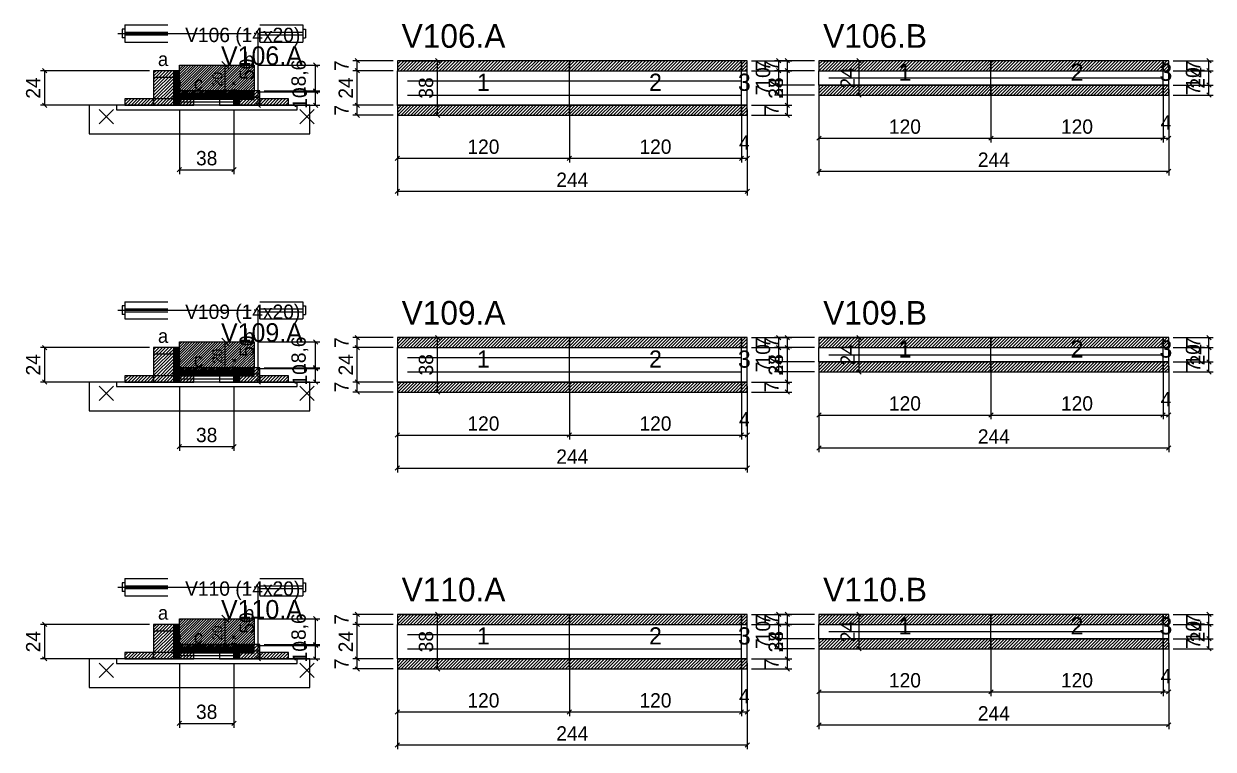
# Model space of a CAD drawing. Extents: x -9000 to 3070, y -3175 to 1250.
# Drawn here: x -69 to 761, y -3175 to -2669 of the extents above; entities that cross this region are included whole.
import ezdxf
from ezdxf.enums import TextEntityAlignment as Align

# ---------------------------------------------------------------- set-up
doc = ezdxf.new("R2010")
doc.units = 0
for name, color, linetype in [('5', 5, 'Continuous'), ('BARRA_ANCORAGEM', 126, 'Continuous'), ('barrote', 126, 'Continuous'), ('CONCRETO', 251, 'Continuous'), ('COTA', 241, 'Continuous'), ('Cota Seção (2x)', 241, 'Continuous'), ('detalhes', 7, 'Continuous'), ('Hachura', 251, 'Continuous'), ('HACHURACONCRETO', 251, 'Continuous'), ('Madeira', 126, 'Continuous'), ('NOMENCLATURA', 7, 'Continuous'), ('Painéis', 200, 'Continuous'), ('presilha', 224, 'Continuous'), ('SARR_2.2x5', 40, 'Continuous'), ('SARR_2.2x7', 40, 'Continuous'), ('SARRAFO_2_2X7', 40, 'Continuous'), ('SCO-___-LAJ', 224, 'Continuous'), ('TENSOR', 224, 'Continuous'), ('Texto Seção', 7, 'Continuous')]:
    doc.layers.add(name, color=color, linetype=linetype)
doc.dimstyles.new('PAINEL', dxfattribs={"dimtxt": 10, "dimasz": 3, "dimexe": 3, "dimexo": 3, "dimgap": 3, "dimtad": 1, "dimblk": 'OBLIQUE', "dimblk1": 'OBLIQUE', "dimcen": 2.5, "dimclrd": 4, "dimclre": 4, "dimclrt": 240, "dimazin": 3, "dimtfac": 1, "dimtmove": 0, "dimatfit": 3})
doc.dimstyles.new('SECAO2X', dxfattribs={"dimtxt": 7, "dimasz": 5, "dimexe": 3, "dimexo": 3, "dimgap": 2, "dimtad": 3, "dimblk": 'OBLIQUE', "dimblk1": 'OBLIQUE', "dimcen": 2.5, "dimclrd": 4, "dimclre": 4, "dimclrt": 1, "dimazin": 3, "dimtfac": 1, "dimtmove": 0, "dimatfit": 3})

# ---------------------------------------------------------------- blocks, each defined once
blk = doc.blocks.new('PAR_ESQ')
for p, q in [((-1, -1), (1, 1)), ((-1, 1), (1, -1))]:
    blk.add_line(p, q)
blk = doc.blocks.new('PAR_FUNDO_ESQ')
for p, q in [((-1, -1), (1, 1)), ((-1, 1), (1, -1))]:
    blk.add_line(p, q)
blk = doc.blocks.new('PAR_FUNDO_DIR')
for p, q in [((-1, -1), (1, 1)), ((-1, 1), (1, -1))]:
    blk.add_line(p, q)
blk = doc.blocks.new('par_int_esq')
for p, q in [((-1, -1), (1, 1)), ((-1, 1), (1, -1))]:
    blk.add_line(p, q)
blk = doc.blocks.new('par_int_dir')
for p, q in [((-1, -1), (1, 1)), ((-1, 1), (1, -1))]:
    blk.add_line(p, q)
blk = doc.blocks.new('_OBLIQUE')
at = {"color": 0, "linetype": 'BYBLOCK'}
blk.add_line((-0.5, -0.5), (0.5, 0.5), dxfattribs=at)

msp = doc.modelspace()

# ---------------------------------------------------------------- hatches: boundary and pattern name
at = {"layer": 'COTA'}
h = msp.add_hatch(dxfattribs=at)
h.set_pattern_fill('ANSI31', scale=0.5)
h.paths.add_polyline_path([(192, -2702), (312, -2702), (312, -2695), (192, -2695)])
h = msp.add_hatch(dxfattribs=at)
h.set_pattern_fill('ANSI31', scale=0.5)
h.paths.add_polyline_path([(312, -2702), (432, -2702), (432, -2695), (312, -2695)])
h = msp.add_hatch(dxfattribs=at)
h.set_pattern_fill('ANSI31', scale=0.5)
h.paths.add_polyline_path([(432, -2702), (436, -2702), (436, -2695), (432, -2695)])
h = msp.add_hatch(dxfattribs=at)
h.set_pattern_fill('ANSI31', scale=0.5)
h.paths.add_polyline_path([(486, -2702), (606, -2702), (606, -2695), (486, -2695)])
h = msp.add_hatch(dxfattribs=at)
h.set_pattern_fill('ANSI31', scale=0.5)
h.paths.add_polyline_path([(606, -2702), (726, -2702), (726, -2695), (606, -2695)])
h = msp.add_hatch(dxfattribs=at)
h.set_pattern_fill('ANSI31', scale=0.5)
h.paths.add_polyline_path([(726, -2702), (730, -2702), (730, -2695), (726, -2695)])
h = msp.add_hatch(dxfattribs=at)
h.set_pattern_fill('ANSI31', scale=0.4)
h.paths.add_polyline_path([(40, -2718), (40, -2698), (92, -2698), (92, -2716.6), (78, -2716.6), (78, -2718)])
h = msp.add_hatch(dxfattribs=at)
h.set_pattern_fill('ANSI31', scale=0.5)
h.paths.add_polyline_path([(486, -2719), (606, -2719), (606, -2712), (486, -2712)])
h = msp.add_hatch(dxfattribs=at)
h.set_pattern_fill('ANSI31', scale=0.5)
h.paths.add_polyline_path([(606, -2719), (726, -2719), (726, -2712), (606, -2712)])
h = msp.add_hatch(dxfattribs=at)
h.set_pattern_fill('ANSI31', scale=0.5)
h.paths.add_polyline_path([(726, -2719), (730, -2719), (730, -2712), (726, -2712)])
h = msp.add_hatch(dxfattribs=at)
h.set_pattern_fill('ANSI31', scale=0.5)
h.paths.add_polyline_path([(192, -2733), (312, -2733), (312, -2726), (192, -2726)])
h = msp.add_hatch(dxfattribs=at)
h.set_pattern_fill('ANSI31', scale=0.5)
h.paths.add_polyline_path([(312, -2733), (432, -2733), (432, -2726), (312, -2726)])
h = msp.add_hatch(dxfattribs=at)
h.set_pattern_fill('ANSI31', scale=0.5)
h.paths.add_polyline_path([(432, -2733), (436, -2733), (436, -2726), (432, -2726)])
h = msp.add_hatch(dxfattribs=at)
h.set_pattern_fill('ANSI31', scale=0.4)
h.paths.add_polyline_path([(40, -2911), (40, -2891), (92, -2891), (92, -2909.6), (78, -2909.6), (78, -2911)])
h = msp.add_hatch(dxfattribs=at)
h.set_pattern_fill('ANSI31', scale=0.5)
h.paths.add_polyline_path([(192, -2895), (312, -2895), (312, -2888), (192, -2888)])
h = msp.add_hatch(dxfattribs=at)
h.set_pattern_fill('ANSI31', scale=0.5)
h.paths.add_polyline_path([(312, -2895), (432, -2895), (432, -2888), (312, -2888)])
h = msp.add_hatch(dxfattribs=at)
h.set_pattern_fill('ANSI31', scale=0.5)
h.paths.add_polyline_path([(432, -2895), (436, -2895), (436, -2888), (432, -2888)])
h = msp.add_hatch(dxfattribs=at)
h.set_pattern_fill('ANSI31', scale=0.5)
h.paths.add_polyline_path([(486, -2895), (606, -2895), (606, -2888), (486, -2888)])
h = msp.add_hatch(dxfattribs=at)
h.set_pattern_fill('ANSI31', scale=0.5)
h.paths.add_polyline_path([(606, -2895), (726, -2895), (726, -2888), (606, -2888)])
h = msp.add_hatch(dxfattribs=at)
h.set_pattern_fill('ANSI31', scale=0.5)
h.paths.add_polyline_path([(726, -2895), (730, -2895), (730, -2888), (726, -2888)])
h = msp.add_hatch(dxfattribs=at)
h.set_pattern_fill('ANSI31', scale=0.5)
h.paths.add_polyline_path([(486, -2912), (606, -2912), (606, -2905), (486, -2905)])
h = msp.add_hatch(dxfattribs=at)
h.set_pattern_fill('ANSI31', scale=0.5)
h.paths.add_polyline_path([(606, -2912), (726, -2912), (726, -2905), (606, -2905)])
h = msp.add_hatch(dxfattribs=at)
h.set_pattern_fill('ANSI31', scale=0.5)
h.paths.add_polyline_path([(726, -2912), (730, -2912), (730, -2905), (726, -2905)])
h = msp.add_hatch(dxfattribs=at)
h.set_pattern_fill('ANSI31', scale=0.5)
h.paths.add_polyline_path([(192, -2926), (312, -2926), (312, -2919), (192, -2919)])
h = msp.add_hatch(dxfattribs=at)
h.set_pattern_fill('ANSI31', scale=0.5)
h.paths.add_polyline_path([(312, -2926), (432, -2926), (432, -2919), (312, -2919)])
h = msp.add_hatch(dxfattribs=at)
h.set_pattern_fill('ANSI31', scale=0.5)
h.paths.add_polyline_path([(432, -2926), (436, -2926), (436, -2919), (432, -2919)])
h = msp.add_hatch(dxfattribs=at)
h.set_pattern_fill('ANSI31', scale=0.4)
h.paths.add_polyline_path([(40, -3104), (40, -3084), (92, -3084), (92, -3102.6), (78, -3102.6), (78, -3104)])
h = msp.add_hatch(dxfattribs=at)
h.set_pattern_fill('ANSI31', scale=0.5)
h.paths.add_polyline_path([(192, -3088), (312, -3088), (312, -3081), (192, -3081)])
h = msp.add_hatch(dxfattribs=at)
h.set_pattern_fill('ANSI31', scale=0.5)
h.paths.add_polyline_path([(312, -3088), (432, -3088), (432, -3081), (312, -3081)])
h = msp.add_hatch(dxfattribs=at)
h.set_pattern_fill('ANSI31', scale=0.5)
h.paths.add_polyline_path([(432, -3088), (436, -3088), (436, -3081), (432, -3081)])
h = msp.add_hatch(dxfattribs=at)
h.set_pattern_fill('ANSI31', scale=0.5)
h.paths.add_polyline_path([(486, -3088), (606, -3088), (606, -3081), (486, -3081)])
h = msp.add_hatch(dxfattribs=at)
h.set_pattern_fill('ANSI31', scale=0.5)
h.paths.add_polyline_path([(606, -3088), (726, -3088), (726, -3081), (606, -3081)])
h = msp.add_hatch(dxfattribs=at)
h.set_pattern_fill('ANSI31', scale=0.5)
h.paths.add_polyline_path([(726, -3088), (730, -3088), (730, -3081), (726, -3081)])
h = msp.add_hatch(dxfattribs=at)
h.set_pattern_fill('ANSI31', scale=0.5)
h.paths.add_polyline_path([(486, -3105), (606, -3105), (606, -3098), (486, -3098)])
h = msp.add_hatch(dxfattribs=at)
h.set_pattern_fill('ANSI31', scale=0.5)
h.paths.add_polyline_path([(606, -3105), (726, -3105), (726, -3098), (606, -3098)])
h = msp.add_hatch(dxfattribs=at)
h.set_pattern_fill('ANSI31', scale=0.5)
h.paths.add_polyline_path([(726, -3105), (730, -3105), (730, -3098), (726, -3098)])
h = msp.add_hatch(dxfattribs=at)
h.set_pattern_fill('ANSI31', scale=0.5)
h.paths.add_polyline_path([(192, -3119), (312, -3119), (312, -3112), (192, -3112)])
h = msp.add_hatch(dxfattribs=at)
h.set_pattern_fill('ANSI31', scale=0.5)
h.paths.add_polyline_path([(312, -3119), (432, -3119), (432, -3112), (312, -3112)])
h = msp.add_hatch(dxfattribs=at)
h.set_pattern_fill('ANSI31', scale=0.5)
h.paths.add_polyline_path([(432, -3119), (436, -3119), (436, -3112), (432, -3112)])
at = {"layer": 'Hachura'}
h = msp.add_hatch(dxfattribs=at)
h.set_pattern_fill('ANSI31', scale=0.5)
h.paths.add_polyline_path([(22, -2726), (36, -2726), (36, -2702), (22, -2702)])
h = msp.add_hatch(dxfattribs=at)
h.set_pattern_fill('ANSI31', scale=0.5)
h.paths.add_polyline_path([(22, -2706.4), (36, -2706.4), (36, -2702), (22, -2702)])
h = msp.add_hatch(dxfattribs=at)
h.set_pattern_fill('SOLID')
h.paths.add_polyline_path([(36, -2726), (40, -2726), (40, -2702), (36, -2702)])
h = msp.add_hatch(dxfattribs=at)
h.set_pattern_fill('SOLID')
h.paths.add_polyline_path([(40, -2721.6), (78, -2721.6), (78, -2718), (40, -2718)])
h = msp.add_hatch(dxfattribs=at)
h.set_pattern_fill('SOLID')
h.paths.add_polyline_path([(78, -2726), (82, -2726), (82, -2716), (78, -2716)])
h = msp.add_hatch(dxfattribs=at)
h.set_pattern_fill('SOLID')
h.paths.add_polyline_path([(78, -2716), (92, -2716), (92, -2722), (78, -2722)])
h = msp.add_hatch(dxfattribs=at)
h.set_pattern_fill('ANSI31', scale=0.5)
h.paths.add_polyline_path([(82, -2726), (96, -2726), (96, -2716), (82, -2716)])
h = msp.add_hatch(dxfattribs=at)
h.set_pattern_fill('ANSI31', scale=0.5)
h.paths.add_polyline_path([(82, -2720.4), (96, -2720.4), (96, -2716), (82, -2716)])
h = msp.add_hatch(dxfattribs=at)
h.set_pattern_fill('ANSI31', scale=0.5)
h.paths.add_polyline_path([(2, -2726), (22, -2726), (22, -2721.6), (2, -2721.6)])
h = msp.add_hatch(dxfattribs=at)
h.set_pattern_fill('ANSI31', scale=0.5)
h.paths.add_polyline_path([(40, -2726), (50, -2726), (50, -2721.6), (40, -2721.6)])
h = msp.add_hatch(dxfattribs=at)
h.set_pattern_fill('ANSI31', scale=0.5)
h.paths.add_polyline_path([(96, -2726), (116, -2726), (116, -2721.6), (96, -2721.6)])
h = msp.add_hatch(dxfattribs=at)
h.set_pattern_fill('ANSI31', scale=0.5)
h.paths.add_polyline_path([(22, -2919), (36, -2919), (36, -2895), (22, -2895)])
h = msp.add_hatch(dxfattribs=at)
h.set_pattern_fill('ANSI31', scale=0.5)
h.paths.add_polyline_path([(22, -2899.4), (36, -2899.4), (36, -2895), (22, -2895)])
h = msp.add_hatch(dxfattribs=at)
h.set_pattern_fill('SOLID')
h.paths.add_polyline_path([(36, -2919), (40, -2919), (40, -2895), (36, -2895)])
h = msp.add_hatch(dxfattribs=at)
h.set_pattern_fill('SOLID')
h.paths.add_polyline_path([(40, -2914.6), (78, -2914.6), (78, -2911), (40, -2911)])
h = msp.add_hatch(dxfattribs=at)
h.set_pattern_fill('SOLID')
h.paths.add_polyline_path([(78, -2919), (82, -2919), (82, -2909), (78, -2909)])
h = msp.add_hatch(dxfattribs=at)
h.set_pattern_fill('SOLID')
h.paths.add_polyline_path([(78, -2909), (92, -2909), (92, -2915), (78, -2915)])
h = msp.add_hatch(dxfattribs=at)
h.set_pattern_fill('ANSI31', scale=0.5)
h.paths.add_polyline_path([(82, -2919), (96, -2919), (96, -2909), (82, -2909)])
h = msp.add_hatch(dxfattribs=at)
h.set_pattern_fill('ANSI31', scale=0.5)
h.paths.add_polyline_path([(82, -2913.4), (96, -2913.4), (96, -2909), (82, -2909)])
h = msp.add_hatch(dxfattribs=at)
h.set_pattern_fill('ANSI31', scale=0.5)
h.paths.add_polyline_path([(2, -2919), (22, -2919), (22, -2914.6), (2, -2914.6)])
h = msp.add_hatch(dxfattribs=at)
h.set_pattern_fill('ANSI31', scale=0.5)
h.paths.add_polyline_path([(40, -2919), (50, -2919), (50, -2914.6), (40, -2914.6)])
h = msp.add_hatch(dxfattribs=at)
h.set_pattern_fill('ANSI31', scale=0.5)
h.paths.add_polyline_path([(96, -2919), (116, -2919), (116, -2914.6), (96, -2914.6)])
h = msp.add_hatch(dxfattribs=at)
h.set_pattern_fill('ANSI31', scale=0.5)
h.paths.add_polyline_path([(22, -3112), (36, -3112), (36, -3088), (22, -3088)])
h = msp.add_hatch(dxfattribs=at)
h.set_pattern_fill('ANSI31', scale=0.5)
h.paths.add_polyline_path([(22, -3092.4), (36, -3092.4), (36, -3088), (22, -3088)])
h = msp.add_hatch(dxfattribs=at)
h.set_pattern_fill('SOLID')
h.paths.add_polyline_path([(36, -3112), (40, -3112), (40, -3088), (36, -3088)])
h = msp.add_hatch(dxfattribs=at)
h.set_pattern_fill('SOLID')
h.paths.add_polyline_path([(78, -3112), (82, -3112), (82, -3102), (78, -3102)])
h = msp.add_hatch(dxfattribs=at)
h.set_pattern_fill('SOLID')
h.paths.add_polyline_path([(78, -3102), (92, -3102), (92, -3108), (78, -3108)])
h = msp.add_hatch(dxfattribs=at)
h.set_pattern_fill('ANSI31', scale=0.5)
h.paths.add_polyline_path([(82, -3112), (96, -3112), (96, -3102), (82, -3102)])
h = msp.add_hatch(dxfattribs=at)
h.set_pattern_fill('ANSI31', scale=0.5)
h.paths.add_polyline_path([(82, -3106.4), (96, -3106.4), (96, -3102), (82, -3102)])
h = msp.add_hatch(dxfattribs=at)
h.set_pattern_fill('ANSI31', scale=0.5)
h.paths.add_polyline_path([(2, -3112), (22, -3112), (22, -3107.6), (2, -3107.6)])
h = msp.add_hatch(dxfattribs=at)
h.set_pattern_fill('SOLID')
h.paths.add_polyline_path([(40, -3107.6), (78, -3107.6), (78, -3104), (40, -3104)])
h = msp.add_hatch(dxfattribs=at)
h.set_pattern_fill('ANSI31', scale=0.5)
h.paths.add_polyline_path([(40, -3112), (50, -3112), (50, -3107.6), (40, -3107.6)])
h = msp.add_hatch(dxfattribs=at)
h.set_pattern_fill('ANSI31', scale=0.5)
h.paths.add_polyline_path([(96, -3112), (116, -3112), (116, -3107.6), (96, -3107.6)])
at = {"layer": 'HACHURACONCRETO'}
h = msp.add_hatch(dxfattribs=at)
h.set_pattern_fill('ANSI31', scale=0.3)
h.paths.add_polyline_path([(40, -2721.6), (78, -2721.6), (78, -2716), (40, -2716)])
h = msp.add_hatch(dxfattribs=at)
h.set_pattern_fill('ANSI31', scale=0.3)
h.paths.add_polyline_path([(40, -2914.6), (78, -2914.6), (78, -2909), (40, -2909)])
h = msp.add_hatch(dxfattribs=at)
h.set_pattern_fill('ANSI31', scale=0.3)
h.paths.add_polyline_path([(40, -3107.6), (78, -3107.6), (78, -3102), (40, -3102)])

# ---------------------------------------------------------------- linework, layer by layer
for p, q in [((2, -2670), (32, -2670)), ((2, -2670), (2, -2682)), ((96, -2670), (126, -2670)), ((126, -2670), (126, -2682)), ((0, -2673), (0, -2679)), ((2, -2673), (0, -2673)), ((2, -2679), (0, -2679)), ((2, -2675), (32, -2675)), ((2, -2677), (32, -2677)), ((96, -2675), (126, -2675)), ((96, -2677), (126, -2677)), ((126, -2673), (128, -2673)), ((126, -2679), (128, -2679)), ((128, -2673), (128, -2679)), ((2, -2682), (32, -2682)), ((96, -2682), (126, -2682)), ((0, -2866), (0, -2872)), ((2, -2866), (0, -2866)), ((2, -2863), (32, -2863)), ((2, -2863), (2, -2875)), ((2, -2868), (32, -2868)), ((2, -2870), (32, -2870)), ((96, -2863), (126, -2863)), ((96, -2868), (126, -2868)), ((96, -2870), (126, -2870)), ((126, -2863), (126, -2875)), ((126, -2866), (128, -2866)), ((128, -2866), (128, -2872)), ((2, -2872), (0, -2872)), ((2, -2875), (32, -2875)), ((96, -2875), (126, -2875)), ((126, -2872), (128, -2872)), ((0, -3059), (0, -3065)), ((2, -3059), (0, -3059)), ((2, -3056), (32, -3056)), ((2, -3056), (2, -3068)), ((2, -3061), (32, -3061)), ((96, -3056), (126, -3056)), ((96, -3061), (126, -3061)), ((126, -3056), (126, -3068)), ((126, -3059), (128, -3059)), ((128, -3059), (128, -3065)), ((2, -3065), (0, -3065)), ((2, -3063), (32, -3063)), ((2, -3068), (32, -3068)), ((96, -3063), (126, -3063)), ((96, -3068), (126, -3068)), ((126, -3065), (128, -3065))]:
    msp.add_line(p, q)
at = {"layer": 'BARRA_ANCORAGEM'}
for p, q in [((40, -2718.3), (78, -2718.3)), ((40, -2720.3), (40, -2718.3)), ((40, -2720.3), (78, -2720.3)), ((78, -2720.3), (78, -2718.3)), ((40, -2721.7), (78, -2721.7)), ((40, -2723.7), (40, -2721.7)), ((40, -2723.7), (78, -2723.7)), ((78, -2723.7), (78, -2721.7)), ((40, -2911.3), (78, -2911.3)), ((40, -2913.3), (40, -2911.3)), ((78, -2913.3), (78, -2911.3)), ((40, -2913.3), (78, -2913.3)), ((40, -2914.7), (78, -2914.7)), ((40, -2916.7), (40, -2914.7)), ((40, -2916.7), (78, -2916.7)), ((78, -2916.7), (78, -2914.7)), ((40, -3104.3), (78, -3104.3)), ((40, -3106.3), (40, -3104.3)), ((40, -3106.3), (78, -3106.3)), ((40, -3107.7), (78, -3107.7)), ((40, -3109.7), (40, -3107.7)), ((40, -3109.7), (78, -3109.7)), ((78, -3106.3), (78, -3104.3)), ((78, -3109.7), (78, -3107.7))]:
    msp.add_line(p, q, dxfattribs=at)
at = {"layer": 'barrote'}
for points in [[(-23, -2746), (131, -2746), (131, -2726), (-23, -2726)], [(-23, -2939), (131, -2939), (131, -2919), (-23, -2919)], [(-23, -3132), (131, -3132), (131, -3112), (-23, -3112)]]:
    msp.add_lwpolyline(points, close=True, dxfattribs=at)
at = {"layer": 'CONCRETO'}
for points in [[(40, -2718), (40, -2698), (92, -2698), (92, -2716.6), (78, -2716.6), (78, -2718)], [(40, -2911), (40, -2891), (92, -2891), (92, -2909.6), (78, -2909.6), (78, -2911)], [(40, -3104), (40, -3084), (92, -3084), (92, -3102.6), (78, -3102.6), (78, -3104)]]:
    msp.add_lwpolyline(points, close=True, dxfattribs=at)
at = {"layer": 'HACHURACONCRETO'}
for points in [[(40, -2721.6), (78, -2721.6), (78, -2716), (40, -2716)], [(40, -2914.6), (78, -2914.6), (78, -2909), (40, -2909)], [(40, -3107.6), (78, -3107.6), (78, -3102), (40, -3102)]]:
    msp.add_lwpolyline(points, close=True, dxfattribs=at)
at = {"layer": 'Madeira'}
for points in [[(22, -2726), (36, -2726), (36, -2702), (22, -2702)], [(22, -2706.4), (36, -2706.4), (36, -2702), (22, -2702)], [(82, -2726), (96, -2726), (96, -2716), (82, -2716)], [(82, -2720.4), (96, -2720.4), (96, -2716), (82, -2716)], [(2, -2726), (22, -2726), (22, -2721.6), (2, -2721.6)], [(22, -2726), (36, -2726), (36, -2721.6), (22, -2721.6)], [(40, -2726), (50, -2726), (50, -2721.6), (40, -2721.6)], [(68, -2726), (78, -2726), (78, -2721.6), (68, -2721.6)], [(96, -2726), (116, -2726), (116, -2721.6), (96, -2721.6)], [(22, -2919), (36, -2919), (36, -2895), (22, -2895)], [(22, -2899.4), (36, -2899.4), (36, -2895), (22, -2895)], [(82, -2919), (96, -2919), (96, -2909), (82, -2909)], [(82, -2913.4), (96, -2913.4), (96, -2909), (82, -2909)], [(2, -2919), (22, -2919), (22, -2914.6), (2, -2914.6)], [(22, -2919), (36, -2919), (36, -2914.6), (22, -2914.6)], [(40, -2919), (50, -2919), (50, -2914.6), (40, -2914.6)], [(68, -2919), (78, -2919), (78, -2914.6), (68, -2914.6)], [(96, -2919), (116, -2919), (116, -2914.6), (96, -2914.6)], [(22, -3112), (36, -3112), (36, -3088), (22, -3088)], [(22, -3092.4), (36, -3092.4), (36, -3088), (22, -3088)], [(82, -3112), (96, -3112), (96, -3102), (82, -3102)], [(82, -3106.4), (96, -3106.4), (96, -3102), (82, -3102)], [(2, -3112), (22, -3112), (22, -3107.6), (2, -3107.6)], [(22, -3112), (36, -3112), (36, -3107.6), (22, -3107.6)], [(40, -3112), (50, -3112), (50, -3107.6), (40, -3107.6)], [(68, -3112), (78, -3112), (78, -3107.6), (68, -3107.6)], [(96, -3112), (116, -3112), (116, -3107.6), (96, -3107.6)]]:
    msp.add_lwpolyline(points, close=True, dxfattribs=at)
at = {"layer": 'Painéis'}
for p, q in [((192, -2702), (312, -2702)), ((192, -2726), (192, -2702)), ((312, -2726), (312, -2702)), ((312, -2726), (312, -2702)), ((312, -2702), (432, -2702)), ((312, -2726), (312, -2702)), ((432, -2726), (432, -2702)), ((432, -2726), (432, -2702)), ((432, -2702), (436, -2702)), ((432, -2726), (432, -2702)), ((436, -2726), (436, -2702)), ((486, -2702), (606, -2702)), ((486, -2712), (486, -2702)), ((606, -2712), (606, -2702)), ((606, -2712), (606, -2702)), ((606, -2702), (726, -2702)), ((606, -2712), (606, -2702)), ((726, -2712), (726, -2702)), ((726, -2712), (726, -2702)), ((726, -2702), (730, -2702)), ((726, -2712), (726, -2702)), ((730, -2712), (730, -2702)), ((486, -2712), (606, -2712)), ((606, -2712), (726, -2712)), ((726, -2712), (730, -2712)), ((192, -2726), (312, -2726)), ((312, -2726), (432, -2726)), ((432, -2726), (436, -2726)), ((192, -2895), (312, -2895)), ((192, -2919), (192, -2895)), ((312, -2919), (312, -2895)), ((312, -2919), (312, -2895)), ((312, -2895), (432, -2895)), ((312, -2919), (312, -2895)), ((432, -2919), (432, -2895)), ((432, -2919), (432, -2895)), ((432, -2895), (436, -2895)), ((432, -2919), (432, -2895)), ((436, -2919), (436, -2895)), ((486, -2895), (606, -2895)), ((486, -2905), (486, -2895)), ((606, -2905), (606, -2895)), ((606, -2905), (606, -2895)), ((606, -2895), (726, -2895)), ((606, -2905), (606, -2895)), ((726, -2905), (726, -2895)), ((726, -2905), (726, -2895)), ((726, -2895), (730, -2895)), ((726, -2905), (726, -2895)), ((730, -2905), (730, -2895)), ((486, -2905), (606, -2905)), ((606, -2905), (726, -2905)), ((726, -2905), (730, -2905)), ((192, -2919), (312, -2919)), ((312, -2919), (432, -2919)), ((432, -2919), (436, -2919)), ((192, -3088), (312, -3088)), ((192, -3112), (192, -3088)), ((312, -3112), (312, -3088)), ((312, -3112), (312, -3088)), ((312, -3088), (432, -3088)), ((312, -3112), (312, -3088)), ((432, -3112), (432, -3088)), ((432, -3112), (432, -3088)), ((432, -3088), (436, -3088)), ((432, -3112), (432, -3088)), ((436, -3112), (436, -3088)), ((486, -3088), (606, -3088)), ((486, -3098), (486, -3088)), ((606, -3098), (606, -3088)), ((606, -3098), (606, -3088)), ((606, -3088), (726, -3088)), ((606, -3098), (606, -3088)), ((726, -3098), (726, -3088)), ((726, -3098), (726, -3088)), ((726, -3088), (730, -3088)), ((726, -3098), (726, -3088)), ((730, -3098), (730, -3088)), ((486, -3098), (606, -3098)), ((606, -3098), (726, -3098)), ((726, -3098), (730, -3098)), ((192, -3112), (312, -3112)), ((312, -3112), (432, -3112)), ((432, -3112), (436, -3112))]:
    msp.add_line(p, q, dxfattribs=at)
for points in [[(36, -2726), (40, -2726), (40, -2702), (36, -2702)], [(40, -2721.6), (78, -2721.6), (78, -2718), (40, -2718)], [(78, -2726), (82, -2726), (82, -2716), (78, -2716)], [(78, -2716), (92, -2716), (92, -2716.6), (78, -2716.6)], [(36, -2919), (40, -2919), (40, -2895), (36, -2895)], [(40, -2914.6), (78, -2914.6), (78, -2911), (40, -2911)], [(78, -2919), (82, -2919), (82, -2909), (78, -2909)], [(78, -2909), (92, -2909), (92, -2909.6), (78, -2909.6)], [(36, -3112), (40, -3112), (40, -3088), (36, -3088)], [(78, -3112), (82, -3112), (82, -3102), (78, -3102)], [(78, -3102), (92, -3102), (92, -3102.6), (78, -3102.6)], [(40, -3107.6), (78, -3107.6), (78, -3104), (40, -3104)]]:
    msp.add_lwpolyline(points, close=True, dxfattribs=at)
at = {"layer": 'presilha'}
for p, q in [((-16, -2739), (-6, -2729)), ((-16, -2729), (-6, -2739)), ((124, -2739), (134, -2729)), ((124, -2729), (134, -2739)), ((-16, -2932), (-6, -2922)), ((-16, -2922), (-6, -2932)), ((124, -2932), (134, -2922)), ((124, -2922), (134, -2932)), ((-16, -3125), (-6, -3115)), ((-16, -3115), (-6, -3125)), ((124, -3125), (134, -3115)), ((124, -3115), (134, -3125))]:
    msp.add_line(p, q, dxfattribs=at)
at = {"layer": 'SARR_2.2x5'}
for points in [[(493, -2707), (606, -2707)], [(493, -2707), (606, -2707)], [(606, -2707), (726, -2707)], [(606, -2707), (726, -2707)], [(493, -2900), (606, -2900)], [(493, -2900), (606, -2900)], [(606, -2900), (726, -2900)], [(606, -2900), (726, -2900)], [(493, -3093), (606, -3093)], [(493, -3093), (606, -3093)], [(606, -3093), (726, -3093)], [(606, -3093), (726, -3093)]]:
    msp.add_lwpolyline(points, dxfattribs=at)
at = {"layer": 'SARR_2.2x7'}
for points in [[(199, -2709), (312, -2709)], [(199, -2709), (312, -2709)], [(312, -2709), (432, -2709)], [(312, -2709), (432, -2709)], [(199, -2719), (312, -2719)], [(199, -2719), (312, -2719)], [(312, -2719), (432, -2719)], [(312, -2719), (432, -2719)], [(199, -2902), (312, -2902)], [(199, -2902), (312, -2902)], [(312, -2902), (432, -2902)], [(312, -2902), (432, -2902)], [(199, -2912), (312, -2912)], [(199, -2912), (312, -2912)], [(312, -2912), (432, -2912)], [(312, -2912), (432, -2912)], [(199, -3095), (312, -3095)], [(199, -3095), (312, -3095)], [(312, -3095), (432, -3095)], [(312, -3095), (432, -3095)], [(199, -3105), (312, -3105)], [(199, -3105), (312, -3105)], [(312, -3105), (432, -3105)], [(312, -3105), (432, -3105)]]:
    msp.add_lwpolyline(points, dxfattribs=at)
at = {"layer": 'SARRAFO_2_2X7'}
for p, q in [((36, -2711.2), (36, -2706.8)), ((36, -2706.8), (40, -2706.8)), ((36, -2711.2), (40, -2711.2)), ((40, -2711.2), (40, -2706.8)), ((36, -2721.2), (36, -2716.8)), ((36, -2716.8), (40, -2716.8)), ((40, -2721.2), (40, -2716.8)), ((78, -2723.2), (78, -2718.8)), ((78, -2718.8), (82, -2718.8)), ((82, -2723.2), (82, -2718.8)), ((36, -2721.2), (40, -2721.2)), ((78, -2723.2), (82, -2723.2)), ((36, -2904.2), (36, -2899.8)), ((36, -2899.8), (40, -2899.8)), ((40, -2904.2), (40, -2899.8)), ((36, -2904.2), (40, -2904.2)), ((36, -2914.2), (36, -2909.8)), ((36, -2909.8), (40, -2909.8)), ((40, -2914.2), (40, -2909.8)), ((36, -2914.2), (40, -2914.2)), ((78, -2916.2), (78, -2911.8)), ((78, -2911.8), (82, -2911.8)), ((78, -2916.2), (82, -2916.2)), ((82, -2916.2), (82, -2911.8)), ((36, -3097.2), (36, -3092.8)), ((36, -3092.8), (40, -3092.8)), ((40, -3097.2), (40, -3092.8)), ((36, -3097.2), (40, -3097.2)), ((36, -3107.2), (36, -3102.8)), ((36, -3102.8), (40, -3102.8)), ((36, -3107.2), (40, -3107.2)), ((40, -3107.2), (40, -3102.8)), ((78, -3109.2), (78, -3104.8)), ((78, -3104.8), (82, -3104.8)), ((78, -3109.2), (82, -3109.2)), ((82, -3109.2), (82, -3104.8))]:
    msp.add_line(p, q, dxfattribs=at)
at = {"layer": 'SCO-___-LAJ'}
for points in [[(192, -2702), (312, -2702), (312, -2695), (192, -2695)], [(312, -2702), (432, -2702), (432, -2695), (312, -2695)], [(432, -2702), (436, -2702), (436, -2695), (432, -2695)], [(486, -2702), (606, -2702), (606, -2695), (486, -2695)], [(606, -2702), (726, -2702), (726, -2695), (606, -2695)], [(726, -2702), (730, -2702), (730, -2695), (726, -2695)], [(486, -2719), (606, -2719), (606, -2712), (486, -2712)], [(606, -2719), (726, -2719), (726, -2712), (606, -2712)], [(726, -2719), (730, -2719), (730, -2712), (726, -2712)], [(-4, -2729.2), (122, -2729.2), (122, -2726), (-4, -2726)], [(192, -2733), (312, -2733), (312, -2726), (192, -2726)], [(312, -2733), (432, -2733), (432, -2726), (312, -2726)], [(432, -2733), (436, -2733), (436, -2726), (432, -2726)], [(192, -2895), (312, -2895), (312, -2888), (192, -2888)], [(312, -2895), (432, -2895), (432, -2888), (312, -2888)], [(432, -2895), (436, -2895), (436, -2888), (432, -2888)], [(486, -2895), (606, -2895), (606, -2888), (486, -2888)], [(606, -2895), (726, -2895), (726, -2888), (606, -2888)], [(726, -2895), (730, -2895), (730, -2888), (726, -2888)], [(486, -2912), (606, -2912), (606, -2905), (486, -2905)], [(606, -2912), (726, -2912), (726, -2905), (606, -2905)], [(726, -2912), (730, -2912), (730, -2905), (726, -2905)], [(-4, -2922.2), (122, -2922.2), (122, -2919), (-4, -2919)], [(192, -2926), (312, -2926), (312, -2919), (192, -2919)], [(312, -2926), (432, -2926), (432, -2919), (312, -2919)], [(432, -2926), (436, -2926), (436, -2919), (432, -2919)], [(192, -3088), (312, -3088), (312, -3081), (192, -3081)], [(312, -3088), (432, -3088), (432, -3081), (312, -3081)], [(432, -3088), (436, -3088), (436, -3081), (432, -3081)], [(486, -3088), (606, -3088), (606, -3081), (486, -3081)], [(606, -3088), (726, -3088), (726, -3081), (606, -3081)], [(726, -3088), (730, -3088), (730, -3081), (726, -3081)], [(486, -3105), (606, -3105), (606, -3098), (486, -3098)], [(606, -3105), (726, -3105), (726, -3098), (606, -3098)], [(726, -3105), (730, -3105), (730, -3098), (726, -3098)], [(-4, -3115.2), (122, -3115.2), (122, -3112), (-4, -3112)], [(192, -3119), (312, -3119), (312, -3112), (192, -3112)], [(312, -3119), (432, -3119), (432, -3112), (312, -3112)], [(432, -3119), (436, -3119), (436, -3112), (432, -3112)]]:
    msp.add_lwpolyline(points, close=True, dxfattribs=at)
at = {"layer": 'TENSOR'}
for p, q in [((-3, -2676), (90, -2676)), ((-3, -2869), (90, -2869)), ((-3, -3062), (90, -3062))]:
    msp.add_line(p, q, dxfattribs=at)

# ---------------------------------------------------------------- block references
at = {"layer": 'Painéis'}
for name, p in [('par_int_esq', (40, -2711)), ('par_int_dir', (78, -2711)), ('PAR_ESQ', (36, -2721)), ('PAR_FUNDO_ESQ', (40, -2716)), ('PAR_FUNDO_DIR', (78, -2716)), ('par_int_esq', (40, -2904)), ('par_int_dir', (78, -2904)), ('PAR_FUNDO_ESQ', (40, -2909)), ('PAR_FUNDO_DIR', (78, -2909)), ('PAR_ESQ', (36, -2914)), ('par_int_esq', (40, -3097)), ('PAR_FUNDO_ESQ', (40, -3102)), ('par_int_dir', (78, -3097)), ('PAR_FUNDO_DIR', (78, -3102)), ('PAR_ESQ', (36, -3107))]:
    msp.add_blockref(name, p, dxfattribs=at)

# ---------------------------------------------------------------- texts
at = {"layer": '5'}
for s, p in [('1', (252, -2710)), ('2', (372, -2710)), ('3', (434, -2710)), ('1', (546, -2703)), ('2', (666, -2703)), ('3', (728, -2703)), ('1', (546, -2896)), ('2', (666, -2896)), ('3', (728, -2896)), ('1', (252, -2903)), ('2', (372, -2903)), ('3', (434, -2903)), ('1', (546, -3089)), ('2', (666, -3089)), ('3', (728, -3089)), ('1', (252, -3096)), ('2', (372, -3096)), ('3', (434, -3096))]:
    msp.add_text(s, height=12, dxfattribs=at).set_placement(p, align=Align.MIDDLE_CENTER)
at = {"layer": 'detalhes'}
for s, p in [('a', (25, -2698.7)), ('b', (85, -2698.7)), ('c', (50, -2715.5)), ('a', (25, -2891.7)), ('b', (85, -2891.7)), ('c', (50, -2908.5)), ('a', (25, -3084.7)), ('b', (85, -3084.7)), ('c', (50, -3101.5))]:
    msp.add_text(s, height=9.6, dxfattribs=at).set_placement(p)
at = {"layer": 'NOMENCLATURA'}
for s, p in [('V106.A', (195, -2686)), ('V106.B', (489, -2686)), ('V109.A', (195, -2879)), ('V109.B', (489, -2879)), ('V110.A', (195, -3072)), ('V110.B', (489, -3072))]:
    msp.add_text(s, height=16.5, dxfattribs=at).set_placement(p)
at = {"layer": 'Texto Seção'}
for s, height, p in [('V106 (14x20)', 10, (44, -2682)), ('V106.A', 13, (69, -2698)), ('V109 (14x20)', 10, (44, -2875)), ('V109.A', 13, (69, -2891)), ('V110 (14x20)', 10, (44, -3068)), ('V110.A', 13, (69, -3084))]:
    msp.add_text(s, height=height, dxfattribs=at).set_placement(p)

# ---------------------------------------------------------------- dimensions: what is measured, and where the dimension line sits
at = {"layer": 'COTA'}
for base, p1, p2 in [((95, -2726), (96, -2726), (96, -2676)), ((135, -2716.6), (92, -2716.6), (92, -2698)), ((164, -2702), (192, -2702), (192, -2695)), ((220, -2733), (192, -2733), (192, -2695)), ((464, -2733), (436, -2733), (436, -2695)), ((464, -2702), (436, -2702), (436, -2695)), ((458, -2702), (486, -2702), (486, -2695)), ((514, -2719), (486, -2719), (486, -2695)), ((758, -2719), (730, -2719), (730, -2695)), ((758, -2702), (730, -2702), (730, -2695)), ((-54, -2726), (2, -2726), (22, -2702)), ((164, -2726), (192, -2726), (192, -2702)), ((464, -2726), (436, -2726), (436, -2702)), ((458, -2712), (486, -2712), (486, -2702)), ((758, -2712), (730, -2712), (730, -2702)), ((458, -2719), (486, -2719), (486, -2712)), ((758, -2719), (730, -2719), (730, -2712)), ((135, -2726), (96, -2726), (96, -2716)), ((164, -2733), (192, -2733), (192, -2726)), ((464, -2733), (436, -2733), (436, -2726)), ((95, -2919), (96, -2919), (96, -2869)), ((164, -2895), (192, -2895), (192, -2888)), ((220, -2926), (192, -2926), (192, -2888)), ((464, -2926), (436, -2926), (436, -2888)), ((464, -2895), (436, -2895), (436, -2888)), ((458, -2895), (486, -2895), (486, -2888)), ((514, -2912), (486, -2912), (486, -2888)), ((758, -2912), (730, -2912), (730, -2888)), ((758, -2895), (730, -2895), (730, -2888)), ((-54, -2919), (2, -2919), (22, -2895)), ((135, -2909.6), (92, -2909.6), (92, -2891)), ((164, -2919), (192, -2919), (192, -2895)), ((464, -2919), (436, -2919), (436, -2895)), ((458, -2905), (486, -2905), (486, -2895)), ((758, -2905), (730, -2905), (730, -2895)), ((135, -2919), (96, -2919), (96, -2909)), ((458, -2912), (486, -2912), (486, -2905)), ((758, -2912), (730, -2912), (730, -2905)), ((164, -2926), (192, -2926), (192, -2919)), ((464, -2926), (436, -2926), (436, -2919)), ((95, -3112), (96, -3112), (96, -3062)), ((135, -3102.6), (92, -3102.6), (92, -3084)), ((164, -3088), (192, -3088), (192, -3081)), ((220, -3119), (192, -3119), (192, -3081)), ((464, -3119), (436, -3119), (436, -3081)), ((464, -3088), (436, -3088), (436, -3081)), ((458, -3088), (486, -3088), (486, -3081)), ((458, -3098), (486, -3098), (486, -3088)), ((514, -3105), (486, -3105), (486, -3081)), ((758, -3105), (730, -3105), (730, -3081)), ((758, -3088), (730, -3088), (730, -3081)), ((758, -3098), (730, -3098), (730, -3088)), ((-54, -3112), (2, -3112), (22, -3088)), ((164, -3112), (192, -3112), (192, -3088)), ((464, -3112), (436, -3112), (436, -3088)), ((135, -3112), (96, -3112), (96, -3102)), ((458, -3105), (486, -3105), (486, -3098)), ((758, -3105), (730, -3105), (730, -3098)), ((164, -3119), (192, -3119), (192, -3112)), ((464, -3119), (436, -3119), (436, -3112))]:
    msp.add_linear_dim(base=base, p1=p1, p2=p2, angle=90, dimstyle='PAINEL', dxfattribs=at).render()
for base, p1, p2 in [((486, -2749), (486, -2712), (606, -2712)), ((486, -2772), (486, -2712), (730, -2712)), ((606, -2749), (606, -2712), (726, -2712)), ((726, -2749), (726, -2712), (730, -2712)), ((40, -2771), (40, -2726), (78, -2726)), ((192, -2763), (192, -2726), (312, -2726)), ((192, -2786), (192, -2726), (436, -2726)), ((312, -2763), (312, -2726), (432, -2726)), ((432, -2763), (432, -2726), (436, -2726)), ((486, -2942), (486, -2905), (606, -2905)), ((486, -2965), (486, -2905), (730, -2905)), ((606, -2942), (606, -2905), (726, -2905)), ((726, -2942), (726, -2905), (730, -2905)), ((40, -2964), (40, -2919), (78, -2919)), ((192, -2956), (192, -2919), (312, -2919)), ((192, -2979), (192, -2919), (436, -2919)), ((312, -2956), (312, -2919), (432, -2919)), ((432, -2956), (432, -2919), (436, -2919)), ((486, -3135), (486, -3098), (606, -3098)), ((486, -3158), (486, -3098), (730, -3098)), ((606, -3135), (606, -3098), (726, -3098)), ((726, -3135), (726, -3098), (730, -3098)), ((40, -3157), (40, -3112), (78, -3112)), ((192, -3149), (192, -3112), (312, -3112)), ((192, -3172), (192, -3112), (436, -3112)), ((312, -3149), (312, -3112), (432, -3112)), ((432, -3149), (432, -3112), (436, -3112))]:
    msp.add_linear_dim(base=base, p1=p1, p2=p2, dimstyle='PAINEL', dxfattribs=at).render()
at = {"layer": 'Cota Seção (2x)'}
for base, p1, p2 in [((72, -2718), (40, -2718), (40, -2698)), ((72, -2911), (40, -2911), (40, -2891)), ((72, -3104), (40, -3104), (40, -3084))]:
    msp.add_linear_dim(base=base, p1=p1, p2=p2, angle=90, dimstyle='SECAO2X', dxfattribs=at).render()

doc.saveas('drawing.dxf')
